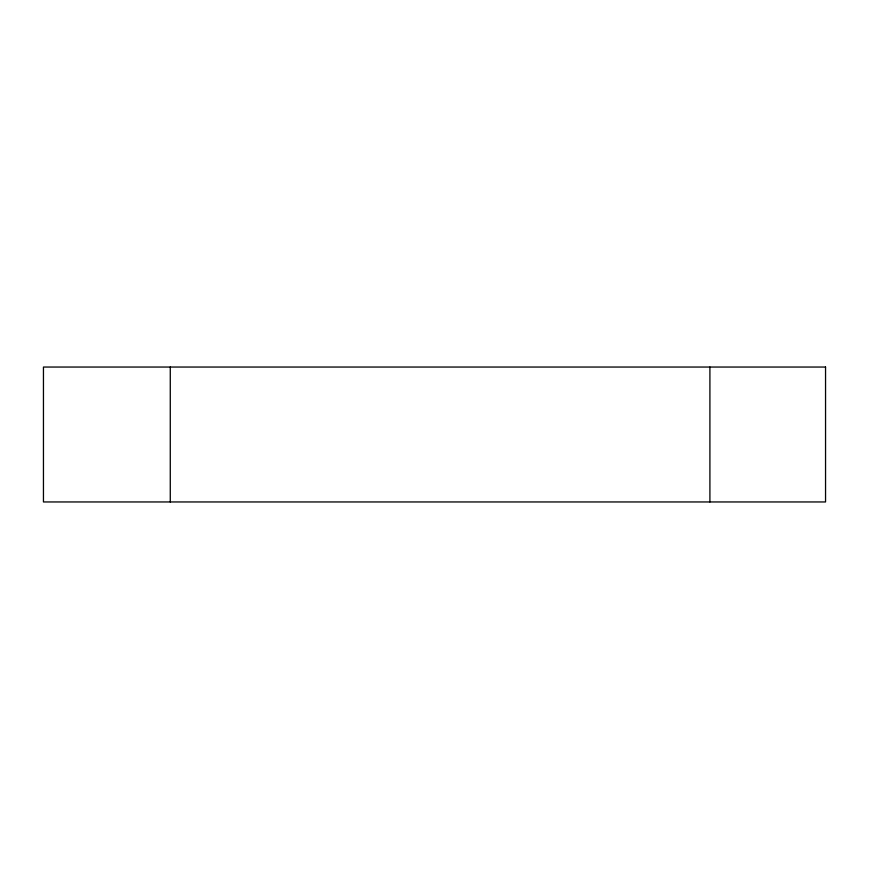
<?xml version="1.0" encoding="UTF-8"?>
<svg xmlns="http://www.w3.org/2000/svg" width="869" height="869" viewBox="0 0 869 869"><rect width="100%" height="100%" fill="white"/><g stroke="black" fill="none" stroke-linecap="round" stroke-linejoin="round"><path stroke-width="1.3" d="M709.908 367.044L709.908 501.956M170.27 367.044L170.27 501.956M825.55 367.044L43.45 367.044L43.45 501.956L825.55 501.956L825.55 367.044"/></g></svg>
